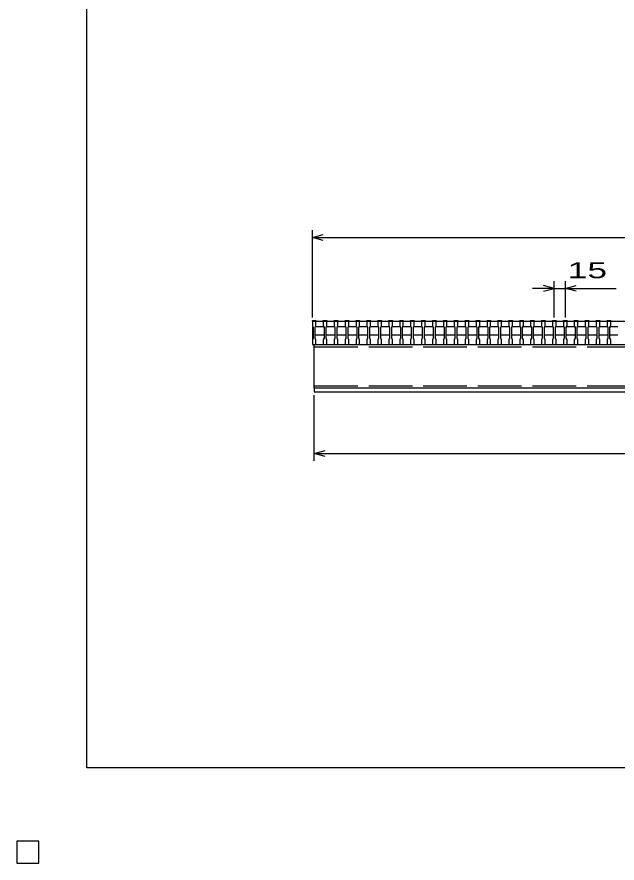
# Model space of a CAD drawing. Units: millimetres, scale not verified. Extents: x -1820 to 1736, y -1282 to 1048.
# Drawn here: x -1820 to -995, y -1282 to -119 of the extents above; entities that cross this region are included whole.
import ezdxf
from ezdxf.enums import TextEntityAlignment as Align

# ---------------------------------------------------------------- set-up
doc = ezdxf.new("R2010")
doc.units = ezdxf.units.MM
doc.header["$LTSCALE"] = 10
doc.linetypes.add('DASHED', pattern=[7.5, 6, -1.5])
for name, color, linetype, lineweight in [('0_2', 150, 'Continuous', 25), ('16', 3, 'Continuous', 25), ('22', 4, 'Continuous', 25)]:
    doc.layers.add(name, color=color, linetype=linetype, lineweight=lineweight)
doc.styles.add('ベクトル', font='')
doc.styles.get('ベクトル').set_extended_font_data('ベクトル')

msp = doc.modelspace()

# ---------------------------------------------------------------- linework, layer by layer
at = {"layer": '0_2'}
for p, q in [((-1724, -1151.5), (-1724, 1048.5)), ((1736, -1151.5), (-1724, -1151.5))]:
    msp.add_line(p, q, dxfattribs=at)
at = {"layer": '16'}
for p, q in [((-1414, -537.5), (-1414, -536.8)), ((-1414, -536.8), (-1409, -536.8)), ((-1414, -537.5), (-1414, -544)), ((-1409, -537.5), (-1414, -537.5)), ((-1414, -537.5), (-1414, -569.5)), ((-1414, -537.5), (-419, -537.5)), ((-1414, -544), (-1413, -546)), ((-1413, -546), (-1413, -561)), ((-1410, -546), (-1409, -544)), ((-1410, -546), (-1409, -545)), ((-1410, -561), (-1410, -546)), ((-1409, -536.8), (-1409, -537.5)), ((-1409, -544), (-1409, -537.5)), ((-1409, -545), (-1399, -545)), ((-1399, -537.5), (-1399, -536.8)), ((-1399, -536.8), (-1394, -536.8)), ((-1399, -537.5), (-1399, -544)), ((-1394, -537.5), (-1399, -537.5)), ((-1399, -544), (-1398, -546)), ((-1399, -545), (-1398, -546)), ((-1398, -546), (-1398, -561)), ((-1395, -546), (-1394, -544)), ((-1395, -546), (-1394, -545)), ((-1395, -561), (-1395, -546)), ((-1394, -536.8), (-1394, -537.5)), ((-1394, -544), (-1394, -537.5)), ((-1394, -545), (-1384, -545)), ((-1384, -537.5), (-1384, -536.8)), ((-1384, -536.8), (-1379, -536.8)), ((-1384, -537.5), (-1384, -544)), ((-1379, -537.5), (-1384, -537.5)), ((-1384, -544), (-1383, -546)), ((-1384, -545), (-1383, -546)), ((-1383, -546), (-1383, -561)), ((-1380, -546), (-1379, -544)), ((-1380, -546), (-1379, -545)), ((-1380, -561), (-1380, -546)), ((-1379, -536.8), (-1379, -537.5)), ((-1379, -544), (-1379, -537.5)), ((-1379, -545), (-1369, -545)), ((-1369, -537.5), (-1369, -536.8)), ((-1369, -536.8), (-1364, -536.8)), ((-1369, -537.5), (-1369, -544)), ((-1364, -537.5), (-1369, -537.5)), ((-1369, -544), (-1368, -546)), ((-1369, -545), (-1368, -546)), ((-1368, -546), (-1368, -561)), ((-1365, -546), (-1364, -544)), ((-1365, -546), (-1364, -545)), ((-1365, -561), (-1365, -546)), ((-1364, -536.8), (-1364, -537.5)), ((-1364, -544), (-1364, -537.5)), ((-1364, -545), (-1354, -545)), ((-1354, -537.5), (-1354, -536.8)), ((-1354, -536.8), (-1349, -536.8)), ((-1354, -537.5), (-1354, -544)), ((-1349, -537.5), (-1354, -537.5)), ((-1354, -544), (-1353, -546)), ((-1354, -545), (-1353, -546)), ((-1353, -546), (-1353, -561)), ((-1350, -546), (-1349, -544)), ((-1350, -546), (-1349, -545)), ((-1350, -561), (-1350, -546)), ((-1349, -536.8), (-1349, -537.5)), ((-1349, -544), (-1349, -537.5)), ((-1349, -545), (-1339, -545)), ((-1339, -537.5), (-1339, -536.8)), ((-1339, -536.8), (-1334, -536.8)), ((-1339, -537.5), (-1339, -544)), ((-1334, -537.5), (-1339, -537.5)), ((-1339, -544), (-1338, -546)), ((-1339, -545), (-1338, -546)), ((-1338, -546), (-1338, -561)), ((-1335, -546), (-1334, -544)), ((-1335, -546), (-1334, -545)), ((-1335, -561), (-1335, -546)), ((-1334, -536.8), (-1334, -537.5)), ((-1334, -544), (-1334, -537.5)), ((-1334, -545), (-1324, -545)), ((-1324, -537.5), (-1324, -536.8)), ((-1324, -536.8), (-1319, -536.8)), ((-1324, -537.5), (-1324, -544)), ((-1319, -537.5), (-1324, -537.5)), ((-1324, -544), (-1323, -546)), ((-1324, -545), (-1323, -546)), ((-1323, -546), (-1323, -561)), ((-1320, -546), (-1319, -544)), ((-1320, -546), (-1319, -545)), ((-1320, -561), (-1320, -546)), ((-1319, -536.8), (-1319, -537.5)), ((-1319, -544), (-1319, -537.5)), ((-1319, -545), (-1309, -545)), ((-1309, -537.5), (-1309, -536.8)), ((-1309, -536.8), (-1304, -536.8)), ((-1309, -537.5), (-1309, -544)), ((-1304, -537.5), (-1309, -537.5)), ((-1309, -544), (-1308, -546)), ((-1309, -545), (-1308, -546)), ((-1308, -546), (-1308, -561)), ((-1305, -546), (-1304, -544)), ((-1305, -546), (-1304, -545)), ((-1305, -561), (-1305, -546)), ((-1304, -536.8), (-1304, -537.5)), ((-1304, -544), (-1304, -537.5)), ((-1304, -545), (-1294, -545)), ((-1294, -537.5), (-1294, -536.8)), ((-1294, -536.8), (-1289, -536.8)), ((-1294, -537.5), (-1294, -544)), ((-1289, -537.5), (-1294, -537.5)), ((-1294, -544), (-1293, -546)), ((-1294, -545), (-1293, -546)), ((-1293, -546), (-1293, -561)), ((-1290, -546), (-1289, -544)), ((-1290, -546), (-1289, -545)), ((-1290, -561), (-1290, -546)), ((-1289, -536.8), (-1289, -537.5)), ((-1289, -544), (-1289, -537.5)), ((-1289, -545), (-1279, -545)), ((-1279, -537.5), (-1279, -536.8)), ((-1279, -536.8), (-1274, -536.8)), ((-1279, -537.5), (-1279, -544)), ((-1274, -537.5), (-1279, -537.5)), ((-1279, -544), (-1278, -546)), ((-1279, -545), (-1278, -546)), ((-1278, -546), (-1278, -561)), ((-1275, -546), (-1274, -544)), ((-1275, -546), (-1274, -545)), ((-1275, -561), (-1275, -546)), ((-1274, -536.8), (-1274, -537.5)), ((-1274, -544), (-1274, -537.5)), ((-1274, -545), (-1264, -545)), ((-1264, -537.5), (-1264, -536.8)), ((-1264, -536.8), (-1259, -536.8)), ((-1264, -537.5), (-1264, -544)), ((-1259, -537.5), (-1264, -537.5)), ((-1264, -544), (-1263, -546)), ((-1264, -545), (-1263, -546)), ((-1263, -546), (-1263, -561)), ((-1260, -546), (-1259, -544)), ((-1260, -546), (-1259, -545)), ((-1260, -561), (-1260, -546)), ((-1259, -536.8), (-1259, -537.5)), ((-1259, -544), (-1259, -537.5)), ((-1259, -545), (-1249, -545)), ((-1249, -537.5), (-1249, -536.8)), ((-1249, -536.8), (-1244, -536.8)), ((-1249, -537.5), (-1249, -544)), ((-1244, -537.5), (-1249, -537.5)), ((-1249, -544), (-1248, -546)), ((-1249, -545), (-1248, -546)), ((-1248, -546), (-1248, -561)), ((-1245, -546), (-1244, -544)), ((-1245, -546), (-1244, -545)), ((-1245, -561), (-1245, -546)), ((-1244, -536.8), (-1244, -537.5)), ((-1244, -544), (-1244, -537.5)), ((-1244, -545), (-1234, -545)), ((-1234, -537.5), (-1234, -536.8)), ((-1234, -536.8), (-1229, -536.8)), ((-1234, -537.5), (-1234, -544)), ((-1229, -537.5), (-1234, -537.5)), ((-1234, -544), (-1233, -546)), ((-1234, -545), (-1233, -546)), ((-1233, -546), (-1233, -561)), ((-1230, -546), (-1229, -544)), ((-1230, -546), (-1229, -545)), ((-1230, -561), (-1230, -546)), ((-1229, -536.8), (-1229, -537.5)), ((-1229, -544), (-1229, -537.5)), ((-1229, -545), (-1219, -545)), ((-1219, -537.5), (-1219, -536.8)), ((-1219, -536.8), (-1214, -536.8)), ((-1219, -537.5), (-1219, -544)), ((-1214, -537.5), (-1219, -537.5)), ((-1219, -544), (-1218, -546)), ((-1219, -545), (-1218, -546)), ((-1218, -546), (-1218, -561)), ((-1215, -546), (-1214, -544)), ((-1215, -546), (-1214, -545)), ((-1215, -561), (-1215, -546)), ((-1214, -536.8), (-1214, -537.5)), ((-1214, -544), (-1214, -537.5)), ((-1214, -545), (-1204, -545)), ((-1204, -537.5), (-1204, -536.8)), ((-1204, -536.8), (-1199, -536.8)), ((-1204, -537.5), (-1204, -544)), ((-1199, -537.5), (-1204, -537.5)), ((-1204, -544), (-1203, -546)), ((-1204, -545), (-1203, -546)), ((-1203, -546), (-1203, -561)), ((-1200, -546), (-1199, -544)), ((-1200, -546), (-1199, -545)), ((-1200, -561), (-1200, -546)), ((-1199, -536.8), (-1199, -537.5)), ((-1199, -544), (-1199, -537.5)), ((-1199, -545), (-1189, -545)), ((-1189, -537.5), (-1189, -536.8)), ((-1189, -536.8), (-1184, -536.8)), ((-1189, -537.5), (-1189, -544)), ((-1184, -537.5), (-1189, -537.5)), ((-1189, -544), (-1188, -546)), ((-1189, -545), (-1188, -546)), ((-1188, -546), (-1188, -561)), ((-1185, -546), (-1184, -544)), ((-1185, -546), (-1184, -545)), ((-1185, -561), (-1185, -546)), ((-1184, -536.8), (-1184, -537.5)), ((-1184, -544), (-1184, -537.5)), ((-1184, -545), (-1174, -545)), ((-1174, -537.5), (-1174, -536.8)), ((-1174, -536.8), (-1169, -536.8)), ((-1174, -537.5), (-1174, -544)), ((-1169, -537.5), (-1174, -537.5)), ((-1174, -544), (-1173, -546)), ((-1174, -545), (-1173, -546)), ((-1173, -546), (-1173, -561)), ((-1170, -546), (-1169, -544)), ((-1170, -546), (-1169, -545)), ((-1170, -561), (-1170, -546)), ((-1169, -536.8), (-1169, -537.5)), ((-1169, -544), (-1169, -537.5)), ((-1169, -545), (-1159, -545)), ((-1159, -537.5), (-1159, -536.8)), ((-1159, -536.8), (-1154, -536.8)), ((-1159, -537.5), (-1159, -544)), ((-1154, -537.5), (-1159, -537.5)), ((-1159, -544), (-1158, -546)), ((-1159, -545), (-1158, -546)), ((-1158, -546), (-1158, -561)), ((-1155, -546), (-1154, -544)), ((-1155, -546), (-1154, -545)), ((-1155, -561), (-1155, -546)), ((-1154, -536.8), (-1154, -537.5)), ((-1154, -544), (-1154, -537.5)), ((-1154, -545), (-1144, -545)), ((-1144, -537.5), (-1144, -536.8)), ((-1144, -536.8), (-1139, -536.8)), ((-1144, -537.5), (-1144, -544)), ((-1139, -537.5), (-1144, -537.5)), ((-1144, -544), (-1143, -546)), ((-1144, -545), (-1143, -546)), ((-1143, -546), (-1143, -561)), ((-1140, -546), (-1139, -544)), ((-1140, -546), (-1139, -545)), ((-1140, -561), (-1140, -546)), ((-1139, -536.8), (-1139, -537.5)), ((-1139, -544), (-1139, -537.5)), ((-1139, -545), (-1129, -545)), ((-1129, -537.5), (-1129, -536.8)), ((-1129, -536.8), (-1124, -536.8)), ((-1129, -537.5), (-1129, -544)), ((-1124, -537.5), (-1129, -537.5)), ((-1129, -544), (-1128, -546)), ((-1129, -545), (-1128, -546)), ((-1128, -546), (-1128, -561)), ((-1125, -546), (-1124, -544)), ((-1125, -546), (-1124, -545)), ((-1125, -561), (-1125, -546)), ((-1124, -536.8), (-1124, -537.5)), ((-1124, -544), (-1124, -537.5)), ((-1124, -545), (-1114, -545)), ((-1114, -537.5), (-1114, -536.8)), ((-1114, -536.8), (-1109, -536.8)), ((-1114, -537.5), (-1114, -544)), ((-1109, -537.5), (-1114, -537.5)), ((-1114, -544), (-1113, -546)), ((-1114, -545), (-1113, -546)), ((-1113, -546), (-1113, -561)), ((-1110, -546), (-1109, -544)), ((-1110, -546), (-1109, -545)), ((-1110, -561), (-1110, -546)), ((-1109, -536.8), (-1109, -537.5)), ((-1109, -544), (-1109, -537.5)), ((-1109, -545), (-1099, -545)), ((-1099, -537.5), (-1099, -536.8)), ((-1099, -536.8), (-1094, -536.8)), ((-1099, -537.5), (-1099, -544)), ((-1094, -537.5), (-1099, -537.5)), ((-1099, -544), (-1098, -546)), ((-1099, -545), (-1098, -546)), ((-1098, -546), (-1098, -561)), ((-1095, -546), (-1094, -544)), ((-1095, -546), (-1094, -545)), ((-1095, -561), (-1095, -546)), ((-1094, -536.8), (-1094, -537.5)), ((-1094, -544), (-1094, -537.5)), ((-1094, -545), (-1084, -545)), ((-1084, -537.5), (-1084, -536.8)), ((-1084, -536.8), (-1079, -536.8)), ((-1084, -537.5), (-1084, -544)), ((-1079, -537.5), (-1084, -537.5)), ((-1084, -544), (-1083, -546)), ((-1084, -545), (-1083, -546)), ((-1083, -546), (-1083, -561)), ((-1080, -546), (-1079, -544)), ((-1080, -546), (-1079, -545)), ((-1080, -561), (-1080, -546)), ((-1079, -536.8), (-1079, -537.5)), ((-1079, -544), (-1079, -537.5)), ((-1079, -545), (-1069, -545)), ((-1069, -537.5), (-1069, -536.8)), ((-1069, -536.8), (-1064, -536.8)), ((-1069, -537.5), (-1069, -544)), ((-1064, -537.5), (-1069, -537.5)), ((-1069, -544), (-1068, -546)), ((-1069, -545), (-1068, -546)), ((-1068, -546), (-1068, -561)), ((-1065, -546), (-1064, -544)), ((-1065, -546), (-1064, -545)), ((-1065, -561), (-1065, -546)), ((-1064, -536.8), (-1064, -537.5)), ((-1064, -544), (-1064, -537.5)), ((-1064, -545), (-1054, -545)), ((-1054, -537.5), (-1054, -536.8)), ((-1054, -536.8), (-1049, -536.8)), ((-1054, -537.5), (-1054, -544)), ((-1049, -537.5), (-1054, -537.5)), ((-1054, -544), (-1053, -546)), ((-1054, -545), (-1053, -546)), ((-1053, -546), (-1053, -561)), ((-1050, -546), (-1049, -544)), ((-1050, -546), (-1049, -545)), ((-1050, -561), (-1050, -546)), ((-1049, -536.8), (-1049, -537.5)), ((-1049, -544), (-1049, -537.5)), ((-1049, -545), (-1039, -545)), ((-1039, -537.5), (-1039, -536.8)), ((-1039, -536.8), (-1034, -536.8)), ((-1039, -537.5), (-1039, -544)), ((-1034, -537.5), (-1039, -537.5)), ((-1039, -544), (-1038, -546)), ((-1039, -545), (-1038, -546)), ((-1038, -546), (-1038, -561)), ((-1035, -546), (-1034, -544)), ((-1035, -546), (-1034, -545)), ((-1035, -561), (-1035, -546)), ((-1034, -536.8), (-1034, -537.5)), ((-1034, -544), (-1034, -537.5)), ((-1034, -545), (-1024, -545)), ((-1024, -537.5), (-1024, -536.8)), ((-1024, -536.8), (-1019, -536.8)), ((-1024, -537.5), (-1024, -544)), ((-1019, -537.5), (-1024, -537.5)), ((-1024, -544), (-1023, -546)), ((-1024, -545), (-1023, -546)), ((-1023, -546), (-1023, -561)), ((-1020, -546), (-1019, -544)), ((-1020, -546), (-1019, -545)), ((-1020, -561), (-1020, -546)), ((-1019, -536.8), (-1019, -537.5)), ((-1019, -544), (-1019, -537.5)), ((-1019, -545), (-1009, -545)), ((-1009, -537.5), (-1009, -536.8)), ((-1009, -536.8), (-1004, -536.8)), ((-1009, -537.5), (-1009, -544)), ((-1004, -537.5), (-1009, -537.5)), ((-1009, -544), (-1008, -546)), ((-1009, -545), (-1008, -546)), ((-1008, -546), (-1008, -561)), ((-1005, -546), (-1004, -544)), ((-1005, -546), (-1004, -545)), ((-1005, -561), (-1005, -546)), ((-1004, -536.8), (-1004, -537.5)), ((-1004, -544), (-1004, -537.5)), ((-1004, -545), (-994, -545)), ((-1409, -557), (-1410, -556)), ((-1399, -557), (-1409, -557)), ((-1398, -556), (-1399, -557)), ((-1394, -557), (-1395, -556)), ((-1384, -557), (-1394, -557)), ((-1383, -556), (-1384, -557)), ((-1379, -557), (-1380, -556)), ((-1369, -557), (-1379, -557)), ((-1368, -556), (-1369, -557)), ((-1364, -557), (-1365, -556)), ((-1354, -557), (-1364, -557)), ((-1353, -556), (-1354, -557)), ((-1349, -557), (-1350, -556)), ((-1339, -557), (-1349, -557)), ((-1338, -556), (-1339, -557)), ((-1334, -557), (-1335, -556)), ((-1324, -557), (-1334, -557)), ((-1323, -556), (-1324, -557)), ((-1319, -557), (-1320, -556)), ((-1309, -557), (-1319, -557)), ((-1308, -556), (-1309, -557)), ((-1304, -557), (-1305, -556)), ((-1294, -557), (-1304, -557)), ((-1293, -556), (-1294, -557)), ((-1289, -557), (-1290, -556)), ((-1279, -557), (-1289, -557)), ((-1278, -556), (-1279, -557)), ((-1274, -557), (-1275, -556)), ((-1264, -557), (-1274, -557)), ((-1263, -556), (-1264, -557)), ((-1259, -557), (-1260, -556)), ((-1249, -557), (-1259, -557)), ((-1248, -556), (-1249, -557)), ((-1244, -557), (-1245, -556)), ((-1234, -557), (-1244, -557)), ((-1233, -556), (-1234, -557)), ((-1229, -557), (-1230, -556)), ((-1219, -557), (-1229, -557)), ((-1218, -556), (-1219, -557)), ((-1214, -557), (-1215, -556)), ((-1204, -557), (-1214, -557)), ((-1203, -556), (-1204, -557)), ((-1199, -557), (-1200, -556)), ((-1189, -557), (-1199, -557)), ((-1188, -556), (-1189, -557)), ((-1184, -557), (-1185, -556)), ((-1174, -557), (-1184, -557)), ((-1173, -556), (-1174, -557)), ((-1169, -557), (-1170, -556)), ((-1159, -557), (-1169, -557)), ((-1158, -556), (-1159, -557)), ((-1154, -557), (-1155, -556)), ((-1144, -557), (-1154, -557)), ((-1143, -556), (-1144, -557)), ((-1139, -557), (-1140, -556)), ((-1129, -557), (-1139, -557)), ((-1128, -556), (-1129, -557)), ((-1124, -557), (-1125, -556)), ((-1114, -557), (-1124, -557)), ((-1113, -556), (-1114, -557)), ((-1109, -557), (-1110, -556)), ((-1099, -557), (-1109, -557)), ((-1098, -556), (-1099, -557)), ((-1094, -557), (-1095, -556)), ((-1084, -557), (-1094, -557)), ((-1083, -556), (-1084, -557)), ((-1079, -557), (-1080, -556)), ((-1069, -557), (-1079, -557)), ((-1068, -556), (-1069, -557)), ((-1064, -557), (-1065, -556)), ((-1054, -557), (-1064, -557)), ((-1053, -556), (-1054, -557)), ((-1049, -557), (-1050, -556)), ((-1039, -557), (-1049, -557)), ((-1038, -556), (-1039, -557)), ((-1034, -557), (-1035, -556)), ((-1024, -557), (-1034, -557)), ((-1023, -556), (-1024, -557)), ((-1019, -557), (-1020, -556)), ((-1009, -557), (-1019, -557)), ((-1008, -556), (-1009, -557)), ((-1004, -557), (-1005, -556)), ((-994, -557), (-1004, -557)), ((-1413, -561), (-1414, -563)), ((-1414, -563), (-1414, -569.5)), ((-1414, -569.5), (-1409, -569.5)), ((-1414, -569.5), (-419, -569.5)), ((-1411.5, -569.5), (-421.5, -569.5)), ((-1411.5, -629.5), (-1411.5, -569.5)), ((-1409, -563), (-1410, -561)), ((-1409, -569.5), (-1409, -563)), ((-1398, -561), (-1399, -563)), ((-1399, -563), (-1399, -569.5)), ((-1399, -569.5), (-1394, -569.5)), ((-1394, -563), (-1395, -561)), ((-1394, -569.5), (-1394, -563)), ((-1383, -561), (-1384, -563)), ((-1384, -563), (-1384, -569.5)), ((-1384, -569.5), (-1379, -569.5)), ((-1379, -563), (-1380, -561)), ((-1379, -569.5), (-1379, -563)), ((-1368, -561), (-1369, -563)), ((-1369, -563), (-1369, -569.5)), ((-1369, -569.5), (-1364, -569.5)), ((-1364, -563), (-1365, -561)), ((-1364, -569.5), (-1364, -563)), ((-1353, -561), (-1354, -563)), ((-1354, -563), (-1354, -569.5)), ((-1354, -569.5), (-1349, -569.5)), ((-1349, -563), (-1350, -561)), ((-1349, -569.5), (-1349, -563)), ((-1338, -561), (-1339, -563)), ((-1339, -563), (-1339, -569.5)), ((-1339, -569.5), (-1334, -569.5)), ((-1334, -563), (-1335, -561)), ((-1334, -569.5), (-1334, -563)), ((-1323, -561), (-1324, -563)), ((-1324, -563), (-1324, -569.5)), ((-1324, -569.5), (-1319, -569.5)), ((-1319, -563), (-1320, -561)), ((-1319, -569.5), (-1319, -563)), ((-1308, -561), (-1309, -563)), ((-1309, -563), (-1309, -569.5)), ((-1309, -569.5), (-1304, -569.5)), ((-1304, -563), (-1305, -561)), ((-1304, -569.5), (-1304, -563)), ((-1293, -561), (-1294, -563)), ((-1294, -563), (-1294, -569.5)), ((-1294, -569.5), (-1289, -569.5)), ((-1289, -563), (-1290, -561)), ((-1289, -569.5), (-1289, -563)), ((-1278, -561), (-1279, -563)), ((-1279, -563), (-1279, -569.5)), ((-1279, -569.5), (-1274, -569.5)), ((-1274, -563), (-1275, -561)), ((-1274, -569.5), (-1274, -563)), ((-1263, -561), (-1264, -563)), ((-1264, -563), (-1264, -569.5)), ((-1264, -569.5), (-1259, -569.5)), ((-1259, -563), (-1260, -561)), ((-1259, -569.5), (-1259, -563)), ((-1248, -561), (-1249, -563)), ((-1249, -563), (-1249, -569.5)), ((-1249, -569.5), (-1244, -569.5)), ((-1244, -563), (-1245, -561)), ((-1244, -569.5), (-1244, -563)), ((-1233, -561), (-1234, -563)), ((-1234, -563), (-1234, -569.5)), ((-1234, -569.5), (-1229, -569.5)), ((-1229, -563), (-1230, -561)), ((-1229, -569.5), (-1229, -563)), ((-1218, -561), (-1219, -563)), ((-1219, -563), (-1219, -569.5)), ((-1219, -569.5), (-1214, -569.5)), ((-1214, -563), (-1215, -561)), ((-1214, -569.5), (-1214, -563)), ((-1203, -561), (-1204, -563)), ((-1204, -563), (-1204, -569.5)), ((-1204, -569.5), (-1199, -569.5)), ((-1199, -563), (-1200, -561)), ((-1199, -569.5), (-1199, -563)), ((-1188, -561), (-1189, -563)), ((-1189, -563), (-1189, -569.5)), ((-1189, -569.5), (-1184, -569.5)), ((-1184, -563), (-1185, -561)), ((-1184, -569.5), (-1184, -563)), ((-1173, -561), (-1174, -563)), ((-1174, -563), (-1174, -569.5)), ((-1174, -569.5), (-1169, -569.5)), ((-1169, -563), (-1170, -561)), ((-1169, -569.5), (-1169, -563)), ((-1158, -561), (-1159, -563)), ((-1159, -563), (-1159, -569.5)), ((-1159, -569.5), (-1154, -569.5)), ((-1154, -563), (-1155, -561)), ((-1154, -569.5), (-1154, -563)), ((-1143, -561), (-1144, -563)), ((-1144, -563), (-1144, -569.5)), ((-1144, -569.5), (-1139, -569.5)), ((-1139, -563), (-1140, -561)), ((-1139, -569.5), (-1139, -563)), ((-1128, -561), (-1129, -563)), ((-1129, -563), (-1129, -569.5)), ((-1129, -569.5), (-1124, -569.5)), ((-1124, -563), (-1125, -561)), ((-1124, -569.5), (-1124, -563)), ((-1113, -561), (-1114, -563)), ((-1114, -563), (-1114, -569.5)), ((-1114, -569.5), (-1109, -569.5)), ((-1109, -563), (-1110, -561)), ((-1109, -569.5), (-1109, -563)), ((-1098, -561), (-1099, -563)), ((-1099, -563), (-1099, -569.5)), ((-1099, -569.5), (-1094, -569.5)), ((-1094, -563), (-1095, -561)), ((-1094, -569.5), (-1094, -563)), ((-1083, -561), (-1084, -563)), ((-1084, -563), (-1084, -569.5)), ((-1084, -569.5), (-1079, -569.5)), ((-1079, -563), (-1080, -561)), ((-1079, -569.5), (-1079, -563)), ((-1068, -561), (-1069, -563)), ((-1069, -563), (-1069, -569.5)), ((-1069, -569.5), (-1064, -569.5)), ((-1064, -563), (-1065, -561)), ((-1064, -569.5), (-1064, -563)), ((-1053, -561), (-1054, -563)), ((-1054, -563), (-1054, -569.5)), ((-1054, -569.5), (-1049, -569.5)), ((-1049, -563), (-1050, -561)), ((-1049, -569.5), (-1049, -563)), ((-1038, -561), (-1039, -563)), ((-1039, -563), (-1039, -569.5)), ((-1039, -569.5), (-1034, -569.5)), ((-1034, -563), (-1035, -561)), ((-1034, -569.5), (-1034, -563)), ((-1023, -561), (-1024, -563)), ((-1024, -563), (-1024, -569.5)), ((-1024, -569.5), (-1019, -569.5)), ((-1019, -563), (-1020, -561)), ((-1019, -569.5), (-1019, -563)), ((-1008, -561), (-1009, -563)), ((-1009, -563), (-1009, -569.5)), ((-1009, -569.5), (-1004, -569.5)), ((-1004, -563), (-1005, -561)), ((-1004, -569.5), (-1004, -563)), ((-421.5, -629.5), (-1411.5, -629.5)), ((-1411.5, -629.5), (-1411.5, -634.5)), ((-421.5, -629.5), (-1411.5, -629.5)), ((-1411.5, -634.5), (-421.5, -634.5)), ((-1790, -1252.5), (-1820, -1252.5)), ((-1820, -1252.5), (-1820, -1282.5)), ((-1790, -1252.5), (-1820, -1252.5)), ((-1820, -1252.5), (-1820, -1282.5)), ((-1790, -1252.5), (-1820, -1252.5)), ((-1820, -1252.5), (-1820, -1282.5)), ((-1790, -1252.5), (-1820, -1252.5)), ((-1820, -1252.5), (-1820, -1282.5)), ((-1790, -1252.5), (-1820, -1252.5)), ((-1820, -1252.5), (-1820, -1282.5)), ((-1790, -1282.5), (-1790, -1252.5)), ((-1790, -1282.5), (-1790, -1252.5)), ((-1790, -1282.5), (-1790, -1252.5)), ((-1790, -1282.5), (-1790, -1252.5)), ((-1790, -1282.5), (-1790, -1252.5)), ((-1820, -1282.5), (-1790, -1282.5)), ((-1820, -1282.5), (-1790, -1282.5)), ((-1820, -1282.5), (-1790, -1282.5)), ((-1820, -1282.5), (-1790, -1282.5)), ((-1820, -1282.5), (-1790, -1282.5))]:
    msp.add_line(p, q, dxfattribs=at)
at = {"layer": '16', "linetype": 'DASHED'}
for p, q in [((-1411.5, -572.7), (-421.5, -572.7)), ((-1411.5, -626.3), (-421.5, -626.3))]:
    msp.add_line(p, q, dxfattribs=at)
at = {"layer": '22'}
for p, q in [((-1414, -532.5), (-1414, -412.5)), ((-1414, -422.5), (-1399, -418.5)), ((-1399, -426.5), (-1414, -422.5)), ((-1414, -422.5), (-419, -422.5)), ((-1081.5, -492.5), (-1096.5, -488.5)), ((-1081.5, -532.5), (-1081.5, -482.5)), ((-1066.5, -482.5), (-1066.5, -532.5)), ((-1066.5, -492.5), (-1051.5, -488.5)), ((-1081.5, -492.5), (-1111.5, -492.5)), ((-1096.5, -496.5), (-1081.5, -492.5)), ((-1081.5, -492.5), (-1066.5, -492.5)), ((-1051.5, -496.5), (-1066.5, -492.5)), ((-1066.5, -492.5), (-996.5, -492.5)), ((-1411.5, -729.5), (-1411.5, -639.5)), ((-1411.5, -719.5), (-1396.5, -715.5)), ((-1396.5, -723.5), (-1411.5, -719.5)), ((-1411.5, -719.5), (-421.5, -719.5))]:
    msp.add_line(p, q, dxfattribs=at)
at = {"layer": '22', "color": 2}
for p, q in [((-1790, -1252.5), (-1820, -1252.5)), ((-1820, -1252.5), (-1820, -1282.5)), ((-1790, -1252.5), (-1820, -1252.5)), ((-1820, -1252.5), (-1820, -1282.5)), ((-1790, -1252.5), (-1820, -1252.5)), ((-1820, -1252.5), (-1820, -1282.5)), ((-1790, -1282.5), (-1790, -1252.5)), ((-1790, -1282.5), (-1790, -1252.5)), ((-1790, -1282.5), (-1790, -1252.5)), ((-1820, -1282.5), (-1790, -1282.5)), ((-1820, -1282.5), (-1790, -1282.5)), ((-1820, -1282.5), (-1790, -1282.5))]:
    msp.add_line(p, q, dxfattribs=at)

# ---------------------------------------------------------------- texts
at = {"layer": '22', "color": 2, "style": 'ベクトル', "width": 1.65}
msp.add_text(' 15 ', height=21.99, dxfattribs=at).set_placement((-1076.5, -467.5), align=Align.MIDDLE_LEFT)

doc.saveas('drawing.dxf')
